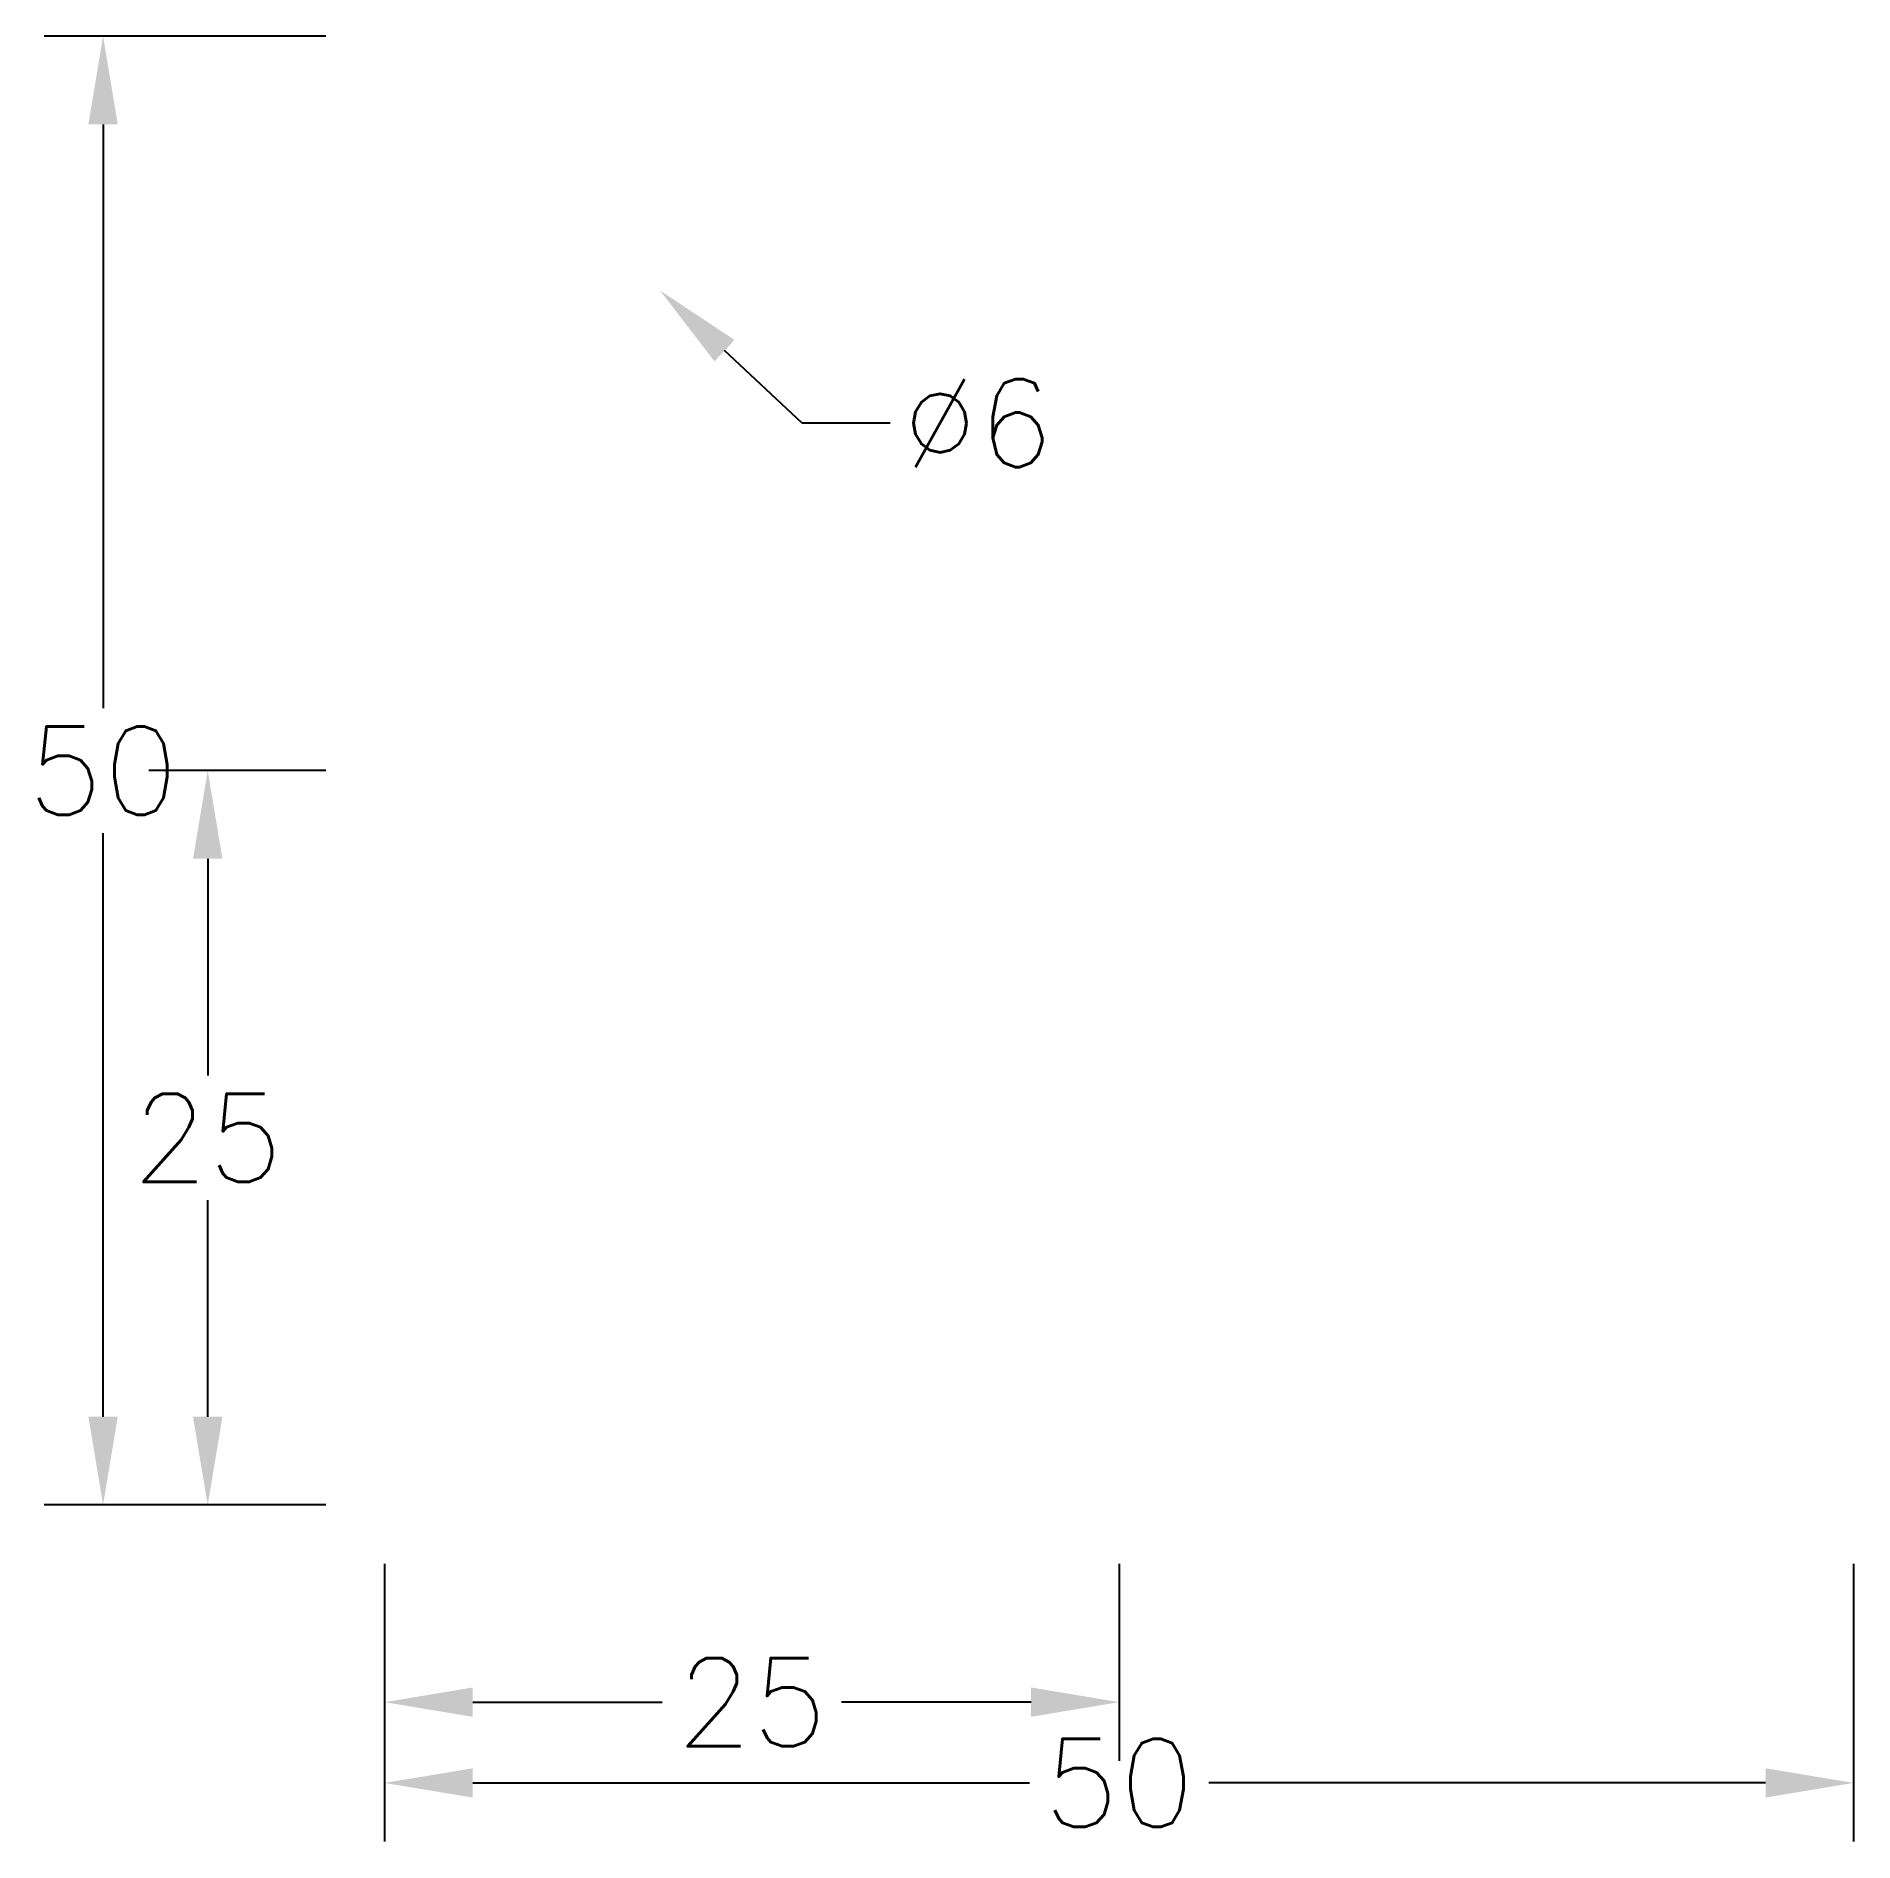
# Model space of a CAD drawing. Header units: millimetres. Extents: x 323.6 to 385.4, y 2.2 to 63.7.
import ezdxf

# ---------------------------------------------------------------- set-up
doc = ezdxf.new("R2010")
doc.units = ezdxf.units.MM
doc.styles.get("Standard").update_dxf_attribs({"font": 'romans.shx', "height": 3})
doc.dimstyles.new('ISO-25', dxfattribs={"dimtxt": 3, "dimasz": 3, "dimexe": 2, "dimexo": 2, "dimtad": 0, "dimtih": 1, "dimtoh": 1, "dimdsep": 46, "dimtxsty": 'Standard', "dimcen": 0, "dimadec": 0, "dimazin": 0, "dimtfac": 1, "dimtmove": 0, "dimatfit": 3, "dimfxl": 1, "dimarcsym": 0})

# ---------------------------------------------------------------- blocks, each defined once
blk = doc.blocks.new('*D1')
at = {"color": 0, "lineweight": -2, "transparency": 16777216}
for p, q in [((333.414, 63.681), (323.83, 63.681)), ((325.83, 60.681), (325.83, 40.806)), ((325.83, 16.681), (325.83, 36.556)), ((333.414, 13.681), (323.83, 13.681))]:
    blk.add_line(p, q, dxfattribs=at)
at = {"color": 0, "transparency": 16777216}
for points in [[(325.33, 60.681), (326.33, 60.681), (325.83, 63.681)], [(325.33, 16.681), (326.33, 16.681), (325.83, 13.681)]]:
    blk.add_solid(points, dxfattribs=at)
at = {"layer": 'Defpoints', "color": 0, "transparency": 16777216}
for p in [(335.414, 63.681), (325.83, 13.681), (335.414, 13.681)]:
    blk.add_point(p, dxfattribs=at)
at = {"color": 0, "transparency": 16777216, "insert": (325.83, 38.681), "char_height": 3, "attachment_point": 5}
blk.add_mtext('50', dxfattribs=at)
blk = doc.blocks.new('*D2')
at = {"color": 0, "lineweight": -2, "transparency": 16777216}
for p, q in [((335.414, 11.681), (335.414, 2.217)), ((385.414, 11.681), (385.414, 2.217)), ((338.414, 4.217), (357.361, 4.217)), ((382.414, 4.217), (363.468, 4.217))]:
    blk.add_line(p, q, dxfattribs=at)
at = {"color": 0, "transparency": 16777216}
for points in [[(338.414, 4.717), (338.414, 3.717), (335.414, 4.217)], [(382.414, 4.717), (382.414, 3.717), (385.414, 4.217)]]:
    blk.add_solid(points, dxfattribs=at)
at = {"layer": 'Defpoints', "color": 0, "transparency": 16777216}
for p in [(335.414, 13.681), (385.414, 13.681), (385.414, 4.217)]:
    blk.add_point(p, dxfattribs=at)
at = {"color": 0, "transparency": 16777216, "insert": (360.414, 4.217), "char_height": 3, "attachment_point": 5}
blk.add_mtext('50', dxfattribs=at)
blk = doc.blocks.new('*D3')
at = {"color": 0, "lineweight": -2, "transparency": 16777216}
for p, q in [((333.414, 38.681), (327.392, 38.681)), ((329.392, 35.681), (329.392, 28.306)), ((329.392, 16.681), (329.392, 24.056)), ((333.414, 13.681), (327.392, 13.681))]:
    blk.add_line(p, q, dxfattribs=at)
at = {"color": 0, "transparency": 16777216}
for points in [[(328.892, 35.681), (329.892, 35.681), (329.392, 38.681)], [(328.892, 16.681), (329.892, 16.681), (329.392, 13.681)]]:
    blk.add_solid(points, dxfattribs=at)
at = {"layer": 'Defpoints', "color": 0, "transparency": 16777216}
for p in [(335.414, 38.681), (329.392, 13.681), (335.414, 13.681)]:
    blk.add_point(p, dxfattribs=at)
at = {"color": 0, "transparency": 16777216, "insert": (329.392, 26.181), "char_height": 3, "attachment_point": 5}
blk.add_mtext('25', dxfattribs=at)
blk = doc.blocks.new('*D4')
at = {"color": 0, "lineweight": -2, "transparency": 16777216}
for p, q in [((335.414, 11.681), (335.414, 4.967)), ((360.414, 11.681), (360.414, 4.967)), ((338.414, 6.967), (344.861, 6.967)), ((357.414, 6.967), (350.968, 6.967))]:
    blk.add_line(p, q, dxfattribs=at)
at = {"color": 0, "transparency": 16777216}
for points in [[(338.414, 7.467), (338.414, 6.467), (335.414, 6.967)], [(357.414, 7.467), (357.414, 6.467), (360.414, 6.967)]]:
    blk.add_solid(points, dxfattribs=at)
at = {"layer": 'Defpoints', "color": 0, "transparency": 16777216}
for p in [(335.414, 13.681), (360.414, 13.681), (360.414, 6.967)]:
    blk.add_point(p, dxfattribs=at)
at = {"color": 0, "transparency": 16777216, "insert": (347.914, 6.967), "char_height": 3, "attachment_point": 5}
blk.add_mtext('25', dxfattribs=at)
blk = doc.blocks.new('*D7')
at = {"color": 0, "lineweight": -2, "transparency": 16777216}
for p, q in [((349.623, 50.514), (346.981, 52.979)), ((352.623, 50.514), (349.623, 50.514))]:
    blk.add_line(p, q, dxfattribs=at)
at = {"color": 0, "transparency": 16777216}
blk.add_solid([(347.322, 53.345), (346.64, 52.614), (344.788, 55.026)], dxfattribs=at)
at = {"layer": 'Defpoints', "color": 0, "transparency": 16777216}
for p in [(340.401, 59.119), (344.788, 55.026)]:
    blk.add_point(p, dxfattribs=at)
at = {"color": 0, "transparency": 16777216, "insert": (355.605, 50.514), "char_height": 3, "attachment_point": 5}
blk.add_mtext('∅6', dxfattribs=at)

msp = doc.modelspace()

# ---------------------------------------------------------------- dimensions: what is measured, and where the dimension line sits
for base, p1, p2, picture, middle in [((325.83, 13.681), (335.414, 63.681), (335.414, 13.681), '*D1', (325.83, 38.681)), ((329.392, 13.681, 20), (335.414, 38.681, 20), (335.414, 13.681, 20), '*D3', (329.392, 26.181, 20))]:
    dim = msp.add_linear_dim(base=base, p1=p1, p2=p2, angle=90, dimstyle='ISO-25')
    dim.commit()
    dim.dimension.update_dxf_attribs({"geometry": picture, "text_midpoint": middle})
dim = msp.add_diameter_dim_2p(p1=(340.401, 59.119, 40), p2=(344.788, 55.026, 40), dimstyle='ISO-25', override={"dimtofl": 0})
dim.commit()
dim.dimension.update_dxf_attribs({"geometry": '*D7', "text_midpoint": (355.605, 50.514, 40), "dimtype": 163})
for base, p1, p2, picture, middle in [((385.414, 4.217), (335.414, 13.681), (385.414, 13.681), '*D2', (360.414, 4.217)), ((360.414, 6.967, 20), (335.414, 13.681, 20), (360.414, 13.681, 20), '*D4', (347.914, 6.967, 20))]:
    dim = msp.add_linear_dim(base=base, p1=p1, p2=p2, dimstyle='ISO-25')
    dim.commit()
    dim.dimension.update_dxf_attribs({"geometry": picture, "text_midpoint": middle})

doc.saveas('drawing.dxf')
